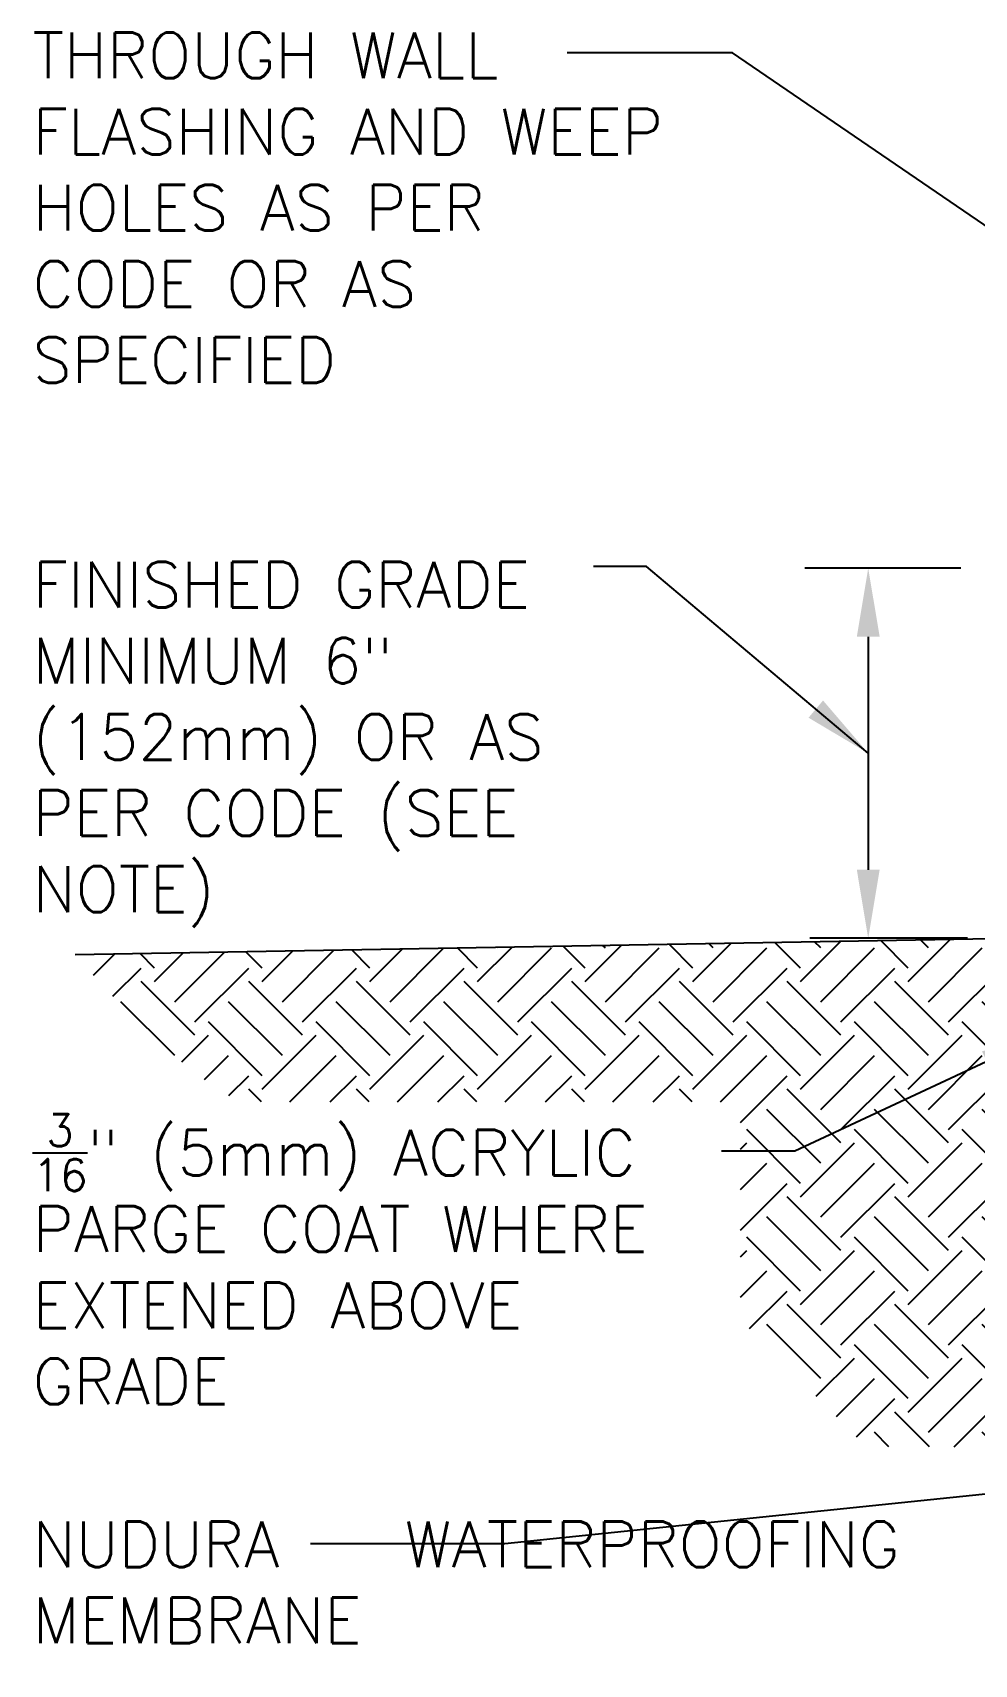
# Model space of a CAD drawing. Header units: inches. Extents: x 94.9 to 181.1, y -57.9 to 31.
# Drawn here: x 128.9 to 144.37, y -24.04 to 2.76 of the extents above; entities that cross this region are included whole.
import ezdxf

# ---------------------------------------------------------------- set-up
doc = ezdxf.new("R2010")
doc.units = ezdxf.units.IN
doc.header["$LTSCALE"] = 0.5
doc.header["$MEASUREMENT"] = 0
for name, color, linetype in [('HATCH', 12, 'Continuous'), ('LINE50', 5, 'Continuous'), ('TEXT', 4, 'Continuous')]:
    doc.layers.add(name, color=color, linetype=linetype)
doc.styles.add('DIM', font='romans.shx', dxfattribs={"width": 0.7})
doc.styles.add('ROMANS', font='romans.shx', dxfattribs={"height": 1.125})
doc.dimstyles.new('ext_12', dxfattribs={"dimscale": 12, "dimtxt": 0.09375, "dimasz": 0.09375, "dimexe": 0.09375, "dimexo": 0.0625, "dimgap": 0.0625, "dimtad": 1, "dimdec": 1, "dimzin": 3, "dimdsep": 46, "dimlunit": 4, "dimtxsty": 'DIM', "dimcen": 0.09, "dimdle": 0.09375, "dimclrt": 4, "dimadec": 0, "dimazin": 0, "dimtfac": 1, "dimtdec": 1, "dimtmove": 2, "dimatfit": 3, "dimfxl": 1, "dimfrac": 2, "dimtolj": 1, "dimtzin": 0, "dimarcsym": 0})

msp = doc.modelspace()

# ---------------------------------------------------------------- hatches: boundary and pattern name
at = {"layer": 'HATCH'}
h = msp.add_hatch(dxfattribs=at)
h.set_pattern_fill('EARTH', color=256, scale=5, angle=45, style=0)
h.set_pattern_definition([(45, (62.6237, 25.4021), (1e-16, 1.767767), [1.25, -1.25]), (45, (62.2922, 25.7336), (1e-16, 1.767767), [1.25, -1.25]), (45, (61.9608, 26.065), (1e-16, 1.767767), [1.25, -1.25]), (135, (61.9608, 26.286), (-1.767767, 2e-16), [1.25, -1.25]), (135, (62.2922, 26.6175), (-1.767767, 2e-16), [1.25, -1.25]), (135, (62.6237, 26.9489), (-1.767767, 2e-16), [1.25, -1.25])])
edge = h.paths.add_edge_path()
edge.add_line((140.524, -14.801), (140.524, -18.372))
edge.add_line((140.524, -18.372), (142.585, -20.462))
edge.add_line((142.585, -20.462), (145.979, -20.475))
edge.add_line((145.979, -20.475), (147.205, -20.758))
edge.add_line((147.205, -20.758), (147.787, -20.899))
edge.add_line((147.787, -20.899), (147.834, -20.97))
edge.add_line((147.834, -20.97), (147.88, -21.043))
edge.add_line((147.88, -21.043), (147.925, -21.116))
edge.add_line((147.925, -21.116), (147.968, -21.19))
edge.add_line((147.968, -21.19), (148.011, -21.265))
edge.add_line((148.011, -21.265), (148.052, -21.341))
edge.add_line((148.052, -21.341), (148.092, -21.418))
edge.add_line((148.092, -21.418), (148.13, -21.496))
edge.add_line((148.13, -21.496), (148.168, -21.574))
edge.add_line((148.168, -21.574), (148.204, -21.654))
edge.add_line((148.204, -21.654), (148.239, -21.734))
edge.add_line((148.239, -21.734), (148.272, -21.816))
edge.add_line((148.272, -21.816), (148.305, -21.898))
edge.add_line((148.305, -21.898), (148.336, -21.981))
edge.add_line((148.336, -21.981), (148.366, -22.064))
edge.add_line((148.366, -22.064), (148.396, -22.149))
edge.add_line((148.396, -22.149), (148.424, -22.234))
edge.add_line((148.424, -22.234), (148.451, -22.32))
edge.add_line((148.451, -22.32), (148.477, -22.407))
edge.add_line((148.477, -22.407), (148.503, -22.494))
edge.add_line((148.503, -22.494), (148.527, -22.582))
edge.add_line((148.527, -22.582), (148.551, -22.67))
edge.add_line((148.551, -22.67), (148.574, -22.759))
edge.add_line((148.574, -22.759), (148.597, -22.848))
edge.add_line((148.597, -22.848), (148.618, -22.938))
edge.add_line((148.618, -22.938), (148.64, -23.028))
edge.add_line((148.64, -23.028), (148.66, -23.119))
edge.add_line((148.66, -23.119), (148.681, -23.21))
edge.add_line((148.681, -23.21), (148.701, -23.301))
edge.add_line((148.701, -23.301), (148.72, -23.393))
edge.add_line((148.72, -23.393), (148.739, -23.484))
edge.add_line((148.739, -23.484), (148.758, -23.576))
edge.add_line((148.758, -23.576), (148.776, -23.668))
edge.add_line((148.776, -23.668), (148.795, -23.761))
edge.add_line((148.795, -23.761), (148.813, -23.853))
edge.add_line((148.813, -23.853), (148.831, -23.945))
edge.add_line((148.831, -23.945), (148.849, -24.038))
edge.add_line((148.849, -24.038), (149.521, -24.038))
edge.add_line((149.521, -24.038), (149.521, -20.155))
edge.add_arc((148.569, -20.138), 0.952, 358.9548, 381.9741)
edge.add_line((149.452, -19.782), (148.184, -17.696))
edge.add_line((148.184, -17.696), (148.041, -17.696))
edge.add_line((148.041, -17.696), (145.59, -13.663))
edge.add_arc((150.081, -11.068), 5.188, 191.6439, 210.0236, ccw=False)
edge.add_line((145.001, -12.115), (129.601, -12.384))
edge.add_line((129.601, -12.384), (129.663, -12.453))
edge.add_line((129.663, -12.453), (129.725, -12.522))
edge.add_line((129.725, -12.522), (129.788, -12.591))
edge.add_line((129.788, -12.591), (129.85, -12.66))
edge.add_line((129.85, -12.66), (129.913, -12.729))
edge.add_line((129.913, -12.729), (129.975, -12.798))
edge.add_line((129.975, -12.798), (130.038, -12.867))
edge.add_line((130.038, -12.867), (130.101, -12.935))
edge.add_line((130.101, -12.935), (130.164, -13.003))
edge.add_line((130.164, -13.003), (130.227, -13.071))
edge.add_line((130.227, -13.071), (130.29, -13.138))
edge.add_line((130.29, -13.138), (130.354, -13.205))
edge.add_line((130.354, -13.205), (130.418, -13.272))
edge.add_line((130.418, -13.272), (130.482, -13.338))
edge.add_line((130.482, -13.338), (130.546, -13.403))
edge.add_line((130.546, -13.403), (130.611, -13.468))
edge.add_line((130.611, -13.468), (130.676, -13.533))
edge.add_line((130.676, -13.533), (130.741, -13.597))
edge.add_line((130.741, -13.597), (130.806, -13.66))
edge.add_line((130.806, -13.66), (130.872, -13.723))
edge.add_line((130.872, -13.723), (130.938, -13.785))
edge.add_line((130.938, -13.785), (131.005, -13.846))
edge.add_line((131.005, -13.846), (131.072, -13.906))
edge.add_line((131.072, -13.906), (131.139, -13.966))
edge.add_line((131.139, -13.966), (131.207, -14.025))
edge.add_line((131.207, -14.025), (131.276, -14.083))
edge.add_line((131.276, -14.083), (131.345, -14.14))
edge.add_line((131.345, -14.14), (131.414, -14.196))
edge.add_line((131.414, -14.196), (131.484, -14.251))
edge.add_line((131.484, -14.251), (131.554, -14.305))
edge.add_line((131.554, -14.305), (131.625, -14.358))
edge.add_line((131.625, -14.358), (131.696, -14.41))
edge.add_line((131.696, -14.41), (131.768, -14.462))
edge.add_line((131.768, -14.462), (131.841, -14.512))
edge.add_line((131.841, -14.512), (131.913, -14.562))
edge.add_line((131.913, -14.562), (131.987, -14.61))
edge.add_line((131.987, -14.61), (132.061, -14.658))
edge.add_line((132.061, -14.658), (132.135, -14.705))
edge.add_line((132.135, -14.705), (132.21, -14.751))
edge.add_line((132.21, -14.751), (132.285, -14.796))
edge.add_line((132.285, -14.796), (132.292, -14.801))
edge.add_line((132.292, -14.801), (140.524, -14.801))

# ---------------------------------------------------------------- linework, layer by layer
at = {"layer": 'LINE50'}
msp.add_line((129.601, -12.384), (145.001, -12.115), dxfattribs=at)
at = {"layer": 'TEXT'}
for p, q in [((144.144, -6.038), (141.585, -6.038)), ((142.623, -7.163), (142.623, -10.99)), ((144.251, -12.115), (141.665, -12.115))]:
    msp.add_line(p, q, dxfattribs=at)
for points in [[(142.436, -7.163), (142.811, -7.163), (142.623, -6.038)], [(142.436, -10.99), (142.811, -10.99), (142.623, -12.115)]]:
    msp.add_solid(points, dxfattribs=at)

# ---------------------------------------------------------------- texts
at = {"layer": 'TEXT', "char_height": 0.75, "attachment_point": 4, "style": 'ROMANS'}
for s, insert, width in [('THROUGH WALL FLASHING AND WEEP HOLES AS PER CODE OR AS SPECIFIED', (128.903, -0.119), 11.43486), ('FINISHED GRADE MINIMUM 6" (152mm) OR AS PER CODE (SEE NOTE)', (128.903, -8.933), 10.75183), ('\\A1;{\\H0.7x;\\S3/16;}" (5mm) ACRYLIC PARGE COAT WHERE EXTENED ABOVE GRADE', (128.903, -17.386), 11.43486), ('NUDURA    WATERPROOFING MEMBRANE ', (128.903, -22.692), 16.25496)]:
    msp.add_mtext(s, dxfattribs=dict(at, insert=insert, width=width))

# ---------------------------------------------------------------- leaders
at = {"layer": 'TEXT'}
for points in [[(149.407, -3.734), (140.393, 2.425), (137.678, 2.425)], [(142.623, -9.076), (138.982, -6.012), (138.112, -6.012)]]:
    msp.add_leader(points, dimstyle='ext_12', dxfattribs=at)
for points in [[(145.59, -13.663), (141.417, -15.609), (140.214, -15.609)], [(149.521, -20.728), (136.658, -22.059), (133.464, -22.059)]]:
    msp.add_leader(points, dimstyle='ext_12', override={"dimgap": 0.0625, "dimtad": 0}, dxfattribs=at)

doc.saveas('drawing.dxf')
